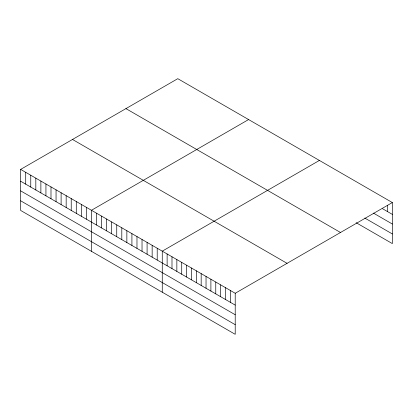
<?xml version="1.0" encoding="UTF-8"?>
<svg xmlns="http://www.w3.org/2000/svg" width="413" height="413" viewBox="0 0 413 413"><rect width="100%" height="100%" fill="white"/><g stroke="black" fill="none" stroke-linecap="round" stroke-linejoin="round"><path stroke-width="0.62" d="M20.65 169.397L235.214 293.276L235.214 334.324L20.65 210.444L20.65 169.397L177.786 78.677L392.35 202.556L392.35 243.603L356.145 222.7M248.59 119.558L91.459 210.279L91.459 251.326M319.399 160.435L162.263 251.156L162.263 292.203M235.214 293.276L392.35 202.556M382.624 208.766L392.35 214.383M373.435 213.108L392.35 224.027M364.793 218.049L392.35 233.959M125.929 108.614L340.498 232.493M72.502 139.46L287.071 263.339M20.65 181.224L235.214 305.104M20.65 190.868L235.214 314.747M20.65 200.801L235.214 324.68M387.487 205.349L387.487 211.575M230.351 290.468L230.351 302.295M225.488 287.66L225.488 299.487M220.625 284.851L220.625 296.679M215.762 282.043L215.762 293.87M210.898 279.234L210.898 291.067M206.035 276.426L206.035 288.259M201.172 273.623L201.172 285.45M196.309 270.814L196.309 282.642M191.446 268.006L191.446 279.833M186.583 265.198L186.583 277.025M181.72 262.389L181.72 274.217M176.852 259.581L176.852 271.408M171.989 256.772L171.989 268.6M167.126 253.964L167.126 265.791M157.208 248.239L157.208 260.066M152.149 245.317L152.149 257.144M147.09 242.395L147.09 254.227M142.031 239.478L142.031 251.305M136.977 236.556L136.977 248.383M131.917 233.639L131.917 245.467M126.858 230.717L126.858 242.545M121.804 227.795L121.804 239.628M116.745 224.879L116.745 236.706M111.686 221.957L111.686 233.784M106.631 219.035L106.631 230.867M101.572 216.118L101.572 227.945M96.513 213.196L96.513 225.023M86.4 207.357L86.4 219.184M81.34 204.435L81.34 216.267M76.286 201.518L76.286 213.345M71.227 198.596L71.227 210.424M66.168 195.679L66.168 207.507M61.109 192.757L61.109 204.585M56.054 189.835L56.054 201.668M50.995 186.919L50.995 198.746M45.936 183.997L45.936 195.824M40.882 181.075L40.882 192.907M35.823 178.158L35.823 189.985M30.763 175.236L30.763 187.063M25.709 172.319L25.709 184.146"/></g></svg>
